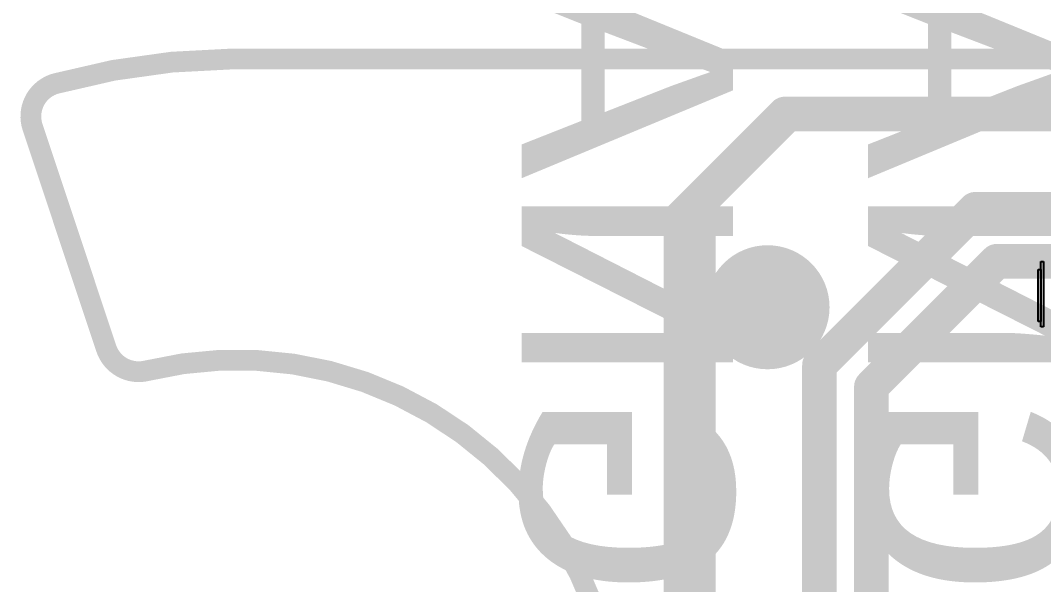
# Model space of a CAD drawing. Header units: inches. Extents: x -2.12 to 4.45, y -3.15 to 1.57.
# Drawn here: x -0.7129 to -0.4175, y 0.1243 to 0.2872 of the extents above; entities that cross this region are included whole.
import ezdxf

# ---------------------------------------------------------------- set-up
doc = ezdxf.new("R2010")
doc.units = ezdxf.units.IN
doc.header["$MEASUREMENT"] = 0
for name, color, linetype in [('Bottom', 5, 'Continuous'), ('Bottom 3D Body', 56, 'Continuous'), ('Bottom Solder', 6, 'Continuous'), ('Dimension', 6, 'Continuous'), ('Keep-Out Layer', 6, 'Continuous'), ('Top', 1, 'Continuous'), ('Top Solder', 216, 'Continuous'), ('tPlace', 56, 'Continuous'), ('Via Holes', 16, 'Continuous')]:
    doc.layers.add(name, color=color, linetype=linetype)
doc.styles.add('Courier New', font='', dxfattribs={"height": 0.2})
doc.styles.get('Courier New').set_extended_font_data('Courier New')

# ---------------------------------------------------------------- blocks, each defined once
blk = doc.blocks.new('TP11R_B_78')
at = {"layer": 'Bottom 3D Body', "style": 'Courier New', "text_generation_flag": 2}
blk.add_text('>TP_SIGNAL_NAME', height=0.0610235, rotation=180, dxfattribs=at).set_placement((0, 0.075))
blk = doc.blocks.new('TP11R_B_79')
at = {"layer": 'Bottom 3D Body', "style": 'Courier New', "text_generation_flag": 2}
blk.add_text('>TP_SIGNAL_NAME', height=0.0610235, rotation=180, dxfattribs=at).set_placement((0, 0.075))

msp = doc.modelspace()

# ---------------------------------------------------------------- hatches: boundary and pattern name
at = {"layer": 'Bottom'}
h = msp.add_hatch(color=5, dxfattribs=at)
edge = h.paths.add_edge_path()
edge.add_arc((-0.4972, 0.20439), 0.013905, 0, 360)
at = {"layer": 'Bottom Solder'}
h = msp.add_hatch(color=6, dxfattribs=at)
edge = h.paths.add_edge_path()
edge.add_arc((-0.4972, 0.20439), 0.017905, 0, 360)
at = {"layer": 'Top'}
h = msp.add_hatch(color=1, dxfattribs=at)
edge = h.paths.add_edge_path()
edge.add_arc((-0.4972, 0.20439), 0.013905, 0, 360)
at = {"layer": 'Top Solder'}
h = msp.add_hatch(color=216, dxfattribs=at)
edge = h.paths.add_edge_path()
edge.add_arc((-0.4972, 0.20439), 0.017905, 0, 360)
at = {"layer": 'Via Holes'}
h = msp.add_hatch(color=7, dxfattribs=at)
edge = h.paths.add_edge_path()
edge.add_arc((-0.4972, 0.20439), 0.005905, 0, 360)

# ---------------------------------------------------------------- linework, layer by layer
at = {"layer": 'Bottom', "const_width": 0.01}
for points in [[(-0.5222, 0.23017), (-0.4922, 0.26017)], [(-0.4922, 0.26017), (0.09202, 0.26017)], [(-0.5222, 0.01939), (-0.5222, 0.23017)]]:
    msp.add_lwpolyline(points, dxfattribs=at)
at = {"layer": 'Bottom', "const_width": 0.005}
for points in [[(-0.4947, 0.26017, 1), (-0.4897, 0.26017, 1)], [(-0.4947, 0.26017, 1), (-0.4897, 0.26017, 1)], [(-0.5247, 0.23017, 1), (-0.5197, 0.23017, 1)], [(-0.5247, 0.23017, 1), (-0.5197, 0.23017, 1)]]:
    msp.add_lwpolyline(points, format="xyb", close=True, dxfattribs=at)
at = {"layer": 'Dimension', "const_width": 0.006}
for points in [[(-0.70264, 0.26897, -0.0650338), (-0.65214, 0.27604)], [(-0.70937, 0.25637, -0.4297233), (-0.70264, 0.26897)], [(-0.67642, 0.18606, -0.3903316), (-0.6881, 0.19251)], [(-0.67642, 0.18606, -0.5898417), (-0.54598, 0.04443)]]:
    msp.add_lwpolyline(points, format="xyb", dxfattribs=at)
for points in [[(-0.65214, 0.27604), (-0.65035, 0.27604)], [(-0.65035, 0.27604), (2.89296, 0.27604)], [(-0.70937, 0.25637), (-0.6881, 0.19251)]]:
    msp.add_lwpolyline(points, dxfattribs=at)
at = {"layer": 'Dimension', "const_width": 0.003}
for points in [[(-0.65364, 0.27604, 1), (-0.65064, 0.27604, 1)], [(-0.65364, 0.27604, 1), (-0.65064, 0.27604, 1)], [(-0.65185, 0.27604, 1), (-0.64885, 0.27604, 1)], [(-0.65185, 0.27604, 1), (-0.64885, 0.27604, 1)], [(-0.70414, 0.26897, 1), (-0.70114, 0.26897, 1)], [(-0.70414, 0.26897, 1), (-0.70114, 0.26897, 1)], [(-0.71087, 0.25637, 1), (-0.70787, 0.25637, 1)], [(-0.71087, 0.25637, 1), (-0.70787, 0.25637, 1)], [(-0.6896, 0.19251, 1), (-0.6866, 0.19251, 1)], [(-0.6896, 0.19251, 1), (-0.6866, 0.19251, 1)], [(-0.67792, 0.18606, 1), (-0.67492, 0.18606, 1)], [(-0.67792, 0.18606, 1), (-0.67492, 0.18606, 1)]]:
    msp.add_lwpolyline(points, format="xyb", close=True, dxfattribs=at)
at = {"layer": 'Keep-Out Layer', "const_width": 0.006}
for points in [[(-0.70264, 0.26897, -0.0650338), (-0.65214, 0.27604)], [(-0.70937, 0.25637, -0.4297233), (-0.70264, 0.26897)], [(-0.67642, 0.18606, -0.3903316), (-0.6881, 0.19251)], [(-0.67642, 0.18606, -0.5898417), (-0.54598, 0.04443)]]:
    msp.add_lwpolyline(points, format="xyb", dxfattribs=at)
for points in [[(-0.65214, 0.27604), (-0.65035, 0.27604)], [(-0.65035, 0.27604), (2.89296, 0.27604)], [(-0.70937, 0.25637), (-0.6881, 0.19251)]]:
    msp.add_lwpolyline(points, dxfattribs=at)
at = {"layer": 'Keep-Out Layer', "const_width": 0.003}
for points in [[(-0.65364, 0.27604, 1), (-0.65064, 0.27604, 1)], [(-0.65364, 0.27604, 1), (-0.65064, 0.27604, 1)], [(-0.65185, 0.27604, 1), (-0.64885, 0.27604, 1)], [(-0.65185, 0.27604, 1), (-0.64885, 0.27604, 1)], [(-0.70414, 0.26897, 1), (-0.70114, 0.26897, 1)], [(-0.70414, 0.26897, 1), (-0.70114, 0.26897, 1)], [(-0.71087, 0.25637, 1), (-0.70787, 0.25637, 1)], [(-0.71087, 0.25637, 1), (-0.70787, 0.25637, 1)], [(-0.6896, 0.19251, 1), (-0.6866, 0.19251, 1)], [(-0.6896, 0.19251, 1), (-0.6866, 0.19251, 1)], [(-0.67792, 0.18606, 1), (-0.67492, 0.18606, 1)], [(-0.67792, 0.18606, 1), (-0.67492, 0.18606, 1)]]:
    msp.add_lwpolyline(points, format="xyb", close=True, dxfattribs=at)
at = {"layer": 'Top', "const_width": 0.01}
for points in [[(-0.5172, 0.23439), (-0.49142, 0.26017)], [(-0.49142, 0.26017), (2.3203, 0.26017)], [(-0.5172, -0.00561), (-0.5172, 0.23439)], [(-0.4822, 0.18767), (-0.4372, 0.23267)], [(-0.4372, 0.23267), (2.28452, 0.23267)], [(-0.4672, 0.18146), (-0.43099, 0.21767)], [(-0.43099, 0.21767), (1.9728, 0.21767)], [(-0.4822, -0.03682), (-0.4822, 0.18767)], [(-0.4672, -0.04304), (-0.4672, 0.18146)]]:
    msp.add_lwpolyline(points, dxfattribs=at)
at = {"layer": 'Top', "const_width": 0.005}
for points in [[(-0.49392, 0.26017, 1), (-0.48892, 0.26017, 1)], [(-0.49392, 0.26017, 1), (-0.48892, 0.26017, 1)], [(-0.5197, 0.23439, 1), (-0.5147, 0.23439, 1)], [(-0.5197, 0.23439, 1), (-0.5147, 0.23439, 1)], [(-0.4397, 0.23267, 1), (-0.4347, 0.23267, 1)], [(-0.4397, 0.23267, 1), (-0.4347, 0.23267, 1)], [(-0.43349, 0.21767, 1), (-0.42849, 0.21767, 1)], [(-0.43349, 0.21767, 1), (-0.42849, 0.21767, 1)], [(-0.4847, 0.18767, 1), (-0.4797, 0.18767, 1)], [(-0.4847, 0.18767, 1), (-0.4797, 0.18767, 1)], [(-0.4697, 0.18146, 1), (-0.4647, 0.18146, 1)], [(-0.4697, 0.18146, 1), (-0.4647, 0.18146, 1)]]:
    msp.add_lwpolyline(points, format="xyb", close=True, dxfattribs=at)
at = {"layer": 'tPlace'}
for p, q in [((-0.4183, 0.19872), (-0.4183, 0.21762)), ((-0.4183, 0.21762), (-0.41752, 0.21762)), ((-0.41752, 0.21762), (-0.41752, 0.19872)), ((-0.419095, 0.200295), (-0.419095, 0.215255)), ((-0.419095, 0.215255), (-0.418305, 0.215255)), ((-0.418305, 0.215255), (-0.418305, 0.200295)), ((-0.418305, 0.200295), (-0.419095, 0.200295)), ((-0.41752, 0.19872), (-0.4183, 0.19872))]:
    msp.add_line(p, q, dxfattribs=at)

# ---------------------------------------------------------------- block references
at = {"rotation": 90}
for name, p in [('TP11R_B_79', (-0.4932, -0.24761)), ('TP11R_B_78', (-0.3932, -0.24761))]:
    msp.add_blockref(name, p, dxfattribs=at)

doc.saveas('drawing.dxf')
